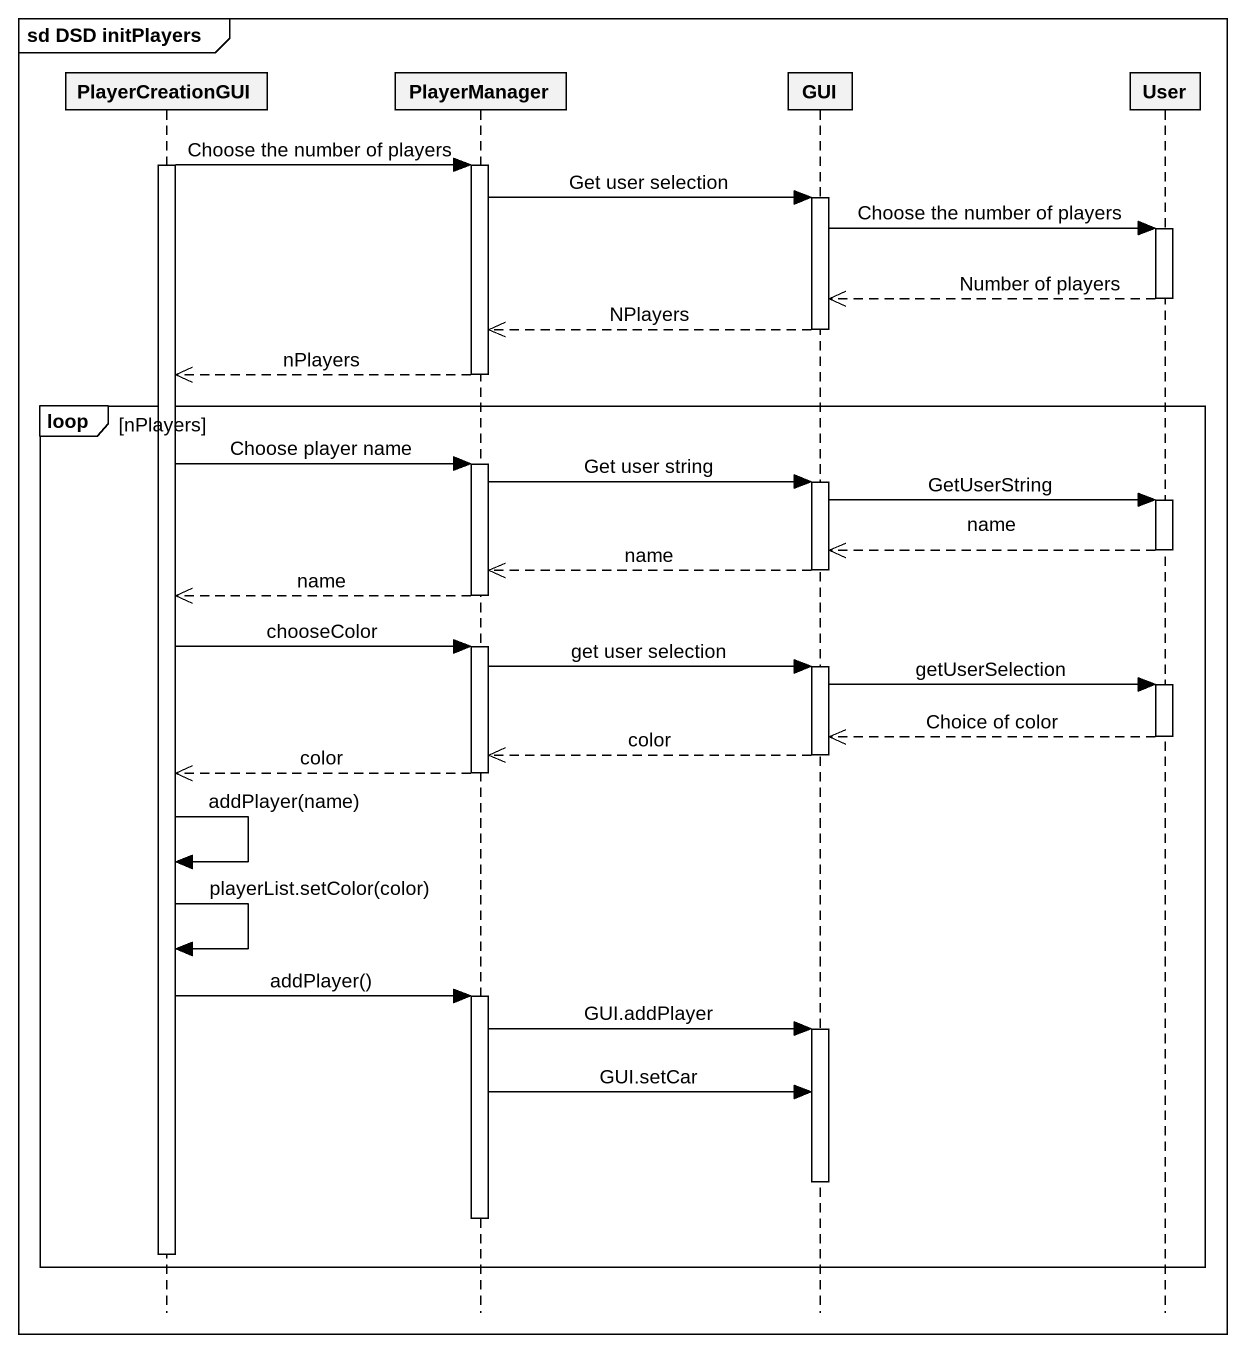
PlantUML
@startuml
mainframe sd DSD initPlayers
hide footbox
participant PlayerCreationGUI
participant PlayerManager
participant GUI
participant User

activate PlayerCreationGUI
PlayerCreationGUI -> PlayerManager : Choose the number of players
activate PlayerManager
PlayerManager -> GUI : Get user selection
activate GUI
GUI -> User : Choose the number of players
activate User
User -->> GUI : Number of players
deactivate User
GUI -->> PlayerManager : NPlayers
deactivate GUI
PlayerManager -->> PlayerCreationGUI : nPlayers
deactivate PlayerManager
loop nPlayers
  PlayerCreationGUI -> PlayerManager : Choose player name
  activate PlayerManager
  PlayerManager -> GUI : Get user string
  activate GUI
  GUI -> User : GetUserString
  activate User
  User -->> GUI : name
  deactivate User
  GUI -->> PlayerManager : name
  deactivate GUI
  PlayerManager -->> PlayerCreationGUI : name
  deactivate PlayerManager
  PlayerCreationGUI -> PlayerManager : chooseColor
  activate PlayerManager
  PlayerManager -> GUI : get user selection
  activate GUI
  GUI -> User : getUserSelection
  activate User
  User -->> GUI : Choice of color
  deactivate User
  GUI -->> PlayerManager : color
  deactivate GUI
  PlayerManager -->> PlayerCreationGUI : color
  deactivate PlayerManager
  PlayerCreationGUI -> PlayerCreationGUI : addPlayer(name)
  PlayerCreationGUI -> PlayerCreationGUI : playerList.setColor(color)
  PlayerCreationGUI -> PlayerManager : addPlayer()
  activate PlayerManager
  PlayerManager -> GUI : GUI.addPlayer
  activate GUI
  PlayerManager -> GUI : GUI.setCar
  deactivate GUI
  deactivate PlayerManager
  deactivate PlayerCreationGUI
end
@enduml
